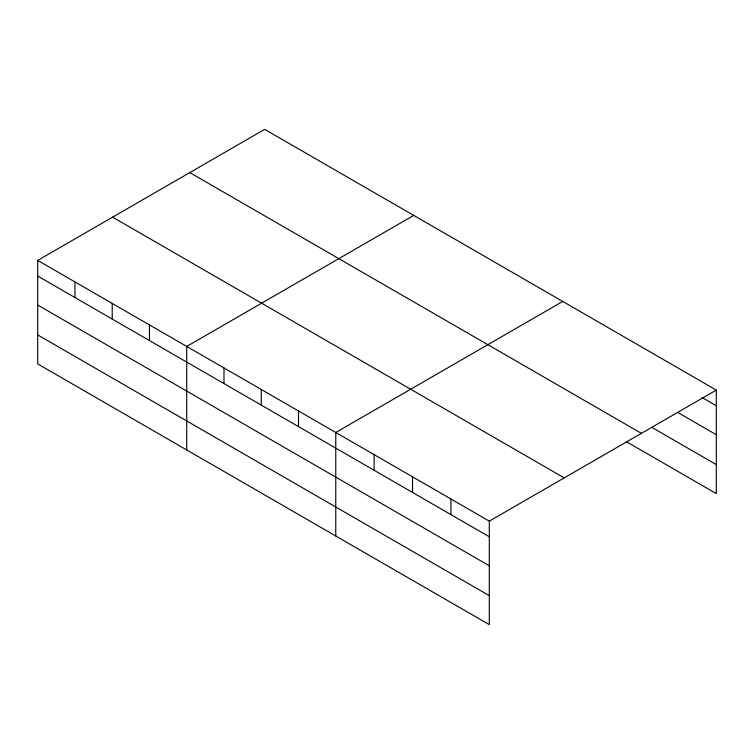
<?xml version="1.0" encoding="UTF-8"?>
<svg xmlns="http://www.w3.org/2000/svg" width="754" height="754" viewBox="0 0 754 754"><rect width="100%" height="100%" fill="white"/><g stroke="black" fill="none" stroke-linecap="round" stroke-linejoin="round"><path stroke-width="1.13" d="M37.7 260.403L489.308 521.137L489.308 624.642L37.7 363.909L37.7 260.403L264.692 129.358L716.3 390.091L716.3 493.597L626.395 441.684M413.72 215.399L186.728 346.444L186.728 449.959M562.757 301.44L335.766 432.494L335.766 536M489.308 521.137L716.3 390.091M702.153 397.556L716.3 405.718M677.912 412.551L716.3 434.719M651.644 427.273L716.3 464.596M189.782 172.6L641.39 433.333M112.61 217.161L564.218 477.895M37.7 276.039L489.308 536.773M37.7 305.031L489.308 565.773M37.7 334.917L489.308 595.651M450.92 498.978L450.92 514.605M412.532 476.811L412.532 492.447M374.154 454.653L374.154 470.279M298.509 410.977L298.509 426.613M261.242 389.469L261.242 405.096M223.985 367.961L223.985 383.588M149.471 324.936L149.471 340.563M112.214 303.428L112.214 319.055M74.957 281.911L74.957 297.547"/></g></svg>
